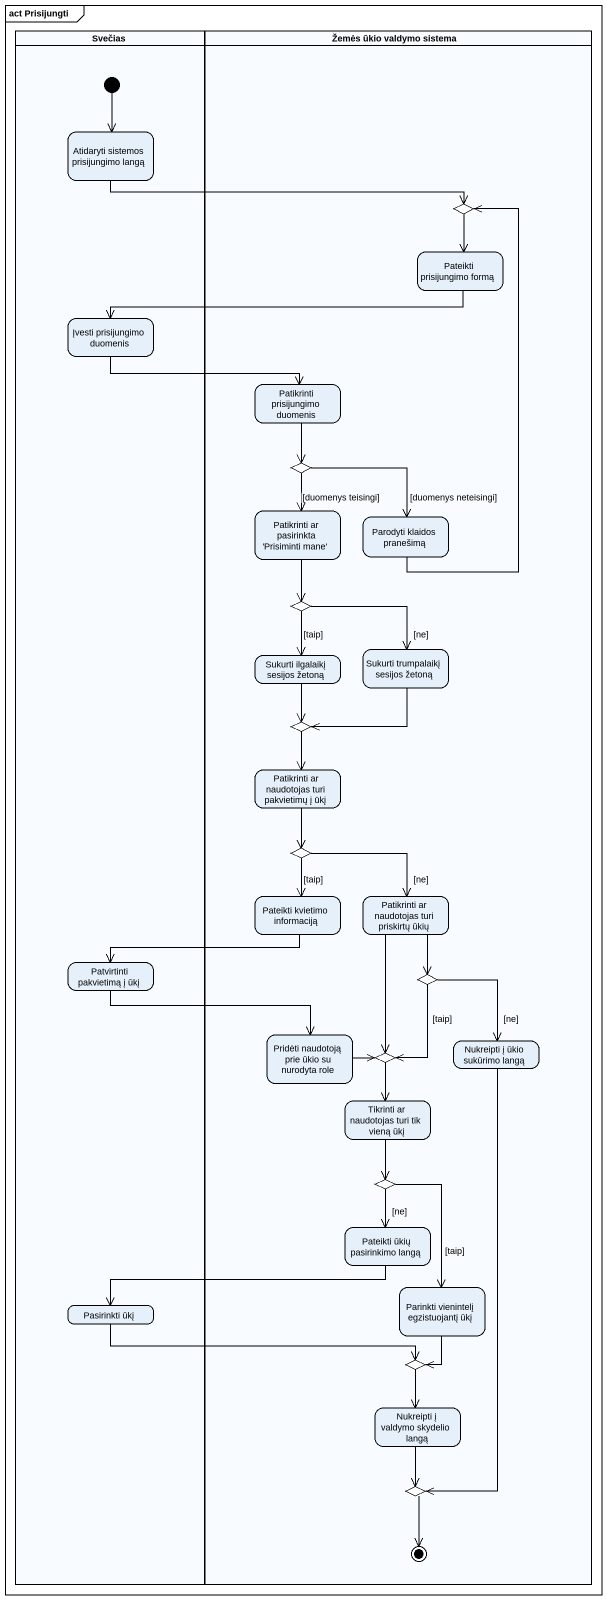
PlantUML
@startuml
mainframe act Prisijungti
hide empty description
state Svečias <<partition>> {
  state "Atidaryti sistemos prisijungimo langą" as Atidaryti_sistemos
  state "Įvesti prisijungimo duomenis" as Įvesti_prisijungimo_duomenis
  state "Patvirtinti pakvietimą į ūkį" as Patvirtinti_pakvietimą_į_ūkį
  state "Pasirinkti ūkį" as Pasirinkti_ūkį
  [*] --> Atidaryti_sistemos
}
state "Žemės ūkio valdymo sistema" as Žemės_ūkio_valdymo_sistema <<partition>> {
  state choice1 <<choice>>
  state "Pateikti prisijungimo formą" as Pateikti_prisijungimo_formą
  state "Patikrinti prisijungimo duomenis" as Patikrinti_prisijungimo
  state choice2 <<choice>>
  state "Patikrinti ar pasirinkta 'Prisiminti mane'" as Patikrinti_ar_pasirinkta
  state "Parodyti klaidos pranešimą" as Parodyti_klaidos_pranešimą
  state choice3 <<choice>>
  state "Sukurti ilgalaikį sesijos žetoną" as Sukurti_ilgalaikį_sesijos
  state "Sukurti trumpalaikį sesijos žetoną" as Sukurti_trumpalaikį_sesijos
  state choice4 <<choice>>
  state "Patikrinti ar naudotojas turi pakvietimų į ūkį" as Patikrinti_ar_naudotojas
  state choice5 <<choice>>
  state "Pateikti kvietimo informaciją" as Pateikti_kvietimo
  state "Patikrinti ar naudotojas turi priskirtų ūkių" as Patikrinti_ar_naudotojas_2
  state choice6 <<choice>>
  state "Pridėti naudotoją prie ūkio su nurodyta role" as Pridėti_naudotoją_prie_ūkio
  state choice7 <<choice>>
  state "Nukreipti į ūkio sukūrimo langą" as Nukreipti_į_ūkio_sukūrimo
  state "Tikrinti ar naudotojas turi tik vieną ūkį" as Tikrinti_ar_naudotojas_turi
  state choice8 <<choice>>
  state "Pateikti ūkių pasirinkimo langą" as Pateikti_ūkių_pasirinkimo
  state "Parinkti vienintelį egzistuojantį ūkį" as Parinkti_vienintelį
  state choice9 <<choice>>
  state "Nukreipti į valdymo skydelio langą" as Nukreipti_į_valdymo
  state choice10 <<choice>>
  choice10 --> [*]
}
Atidaryti_sistemos -right-> choice1
choice1 --> Pateikti_prisijungimo_formą
Pateikti_prisijungimo_formą -left-> Įvesti_prisijungimo_duomenis
Įvesti_prisijungimo_duomenis -right-> Patikrinti_prisijungimo
Patikrinti_prisijungimo --> choice2
choice2 --> Patikrinti_ar_pasirinkta : [duomenys teisingi]
choice2 --> Parodyti_klaidos_pranešimą : [duomenys neteisingi]
Patikrinti_ar_pasirinkta --> choice3
Parodyti_klaidos_pranešimą -up-> choice1
choice3 --> Sukurti_ilgalaikį_sesijos : [taip]
choice3 -right-> Sukurti_trumpalaikį_sesijos : [ne]
Sukurti_ilgalaikį_sesijos --> choice4
Sukurti_trumpalaikį_sesijos -left-> choice4
choice4 --> Patikrinti_ar_naudotojas
Patikrinti_ar_naudotojas --> choice5
choice5 --> Pateikti_kvietimo : [taip]
choice5 -right-> Patikrinti_ar_naudotojas_2 : [ne]
Pateikti_kvietimo -left-> Patvirtinti_pakvietimą_į_ūkį
Patikrinti_ar_naudotojas_2 --> choice6
Patikrinti_ar_naudotojas_2 --> choice7
Patvirtinti_pakvietimą_į_ūkį -right-> Pridėti_naudotoją_prie_ūkio
choice6 --> choice7 : [taip]
choice6 --> Nukreipti_į_ūkio_sukūrimo : [ne]
Pridėti_naudotoją_prie_ūkio -right-> choice7
choice7 --> Tikrinti_ar_naudotojas_turi
Nukreipti_į_ūkio_sukūrimo --> choice10
Tikrinti_ar_naudotojas_turi --> choice8
choice8 --> Pateikti_ūkių_pasirinkimo : [ne]
choice8 --> Parinkti_vienintelį : [taip]
Pateikti_ūkių_pasirinkimo -left-> Pasirinkti_ūkį
Parinkti_vienintelį --> choice9
Pasirinkti_ūkį -right-> choice9
choice9 --> Nukreipti_į_valdymo
Nukreipti_į_valdymo --> choice10
@enduml
